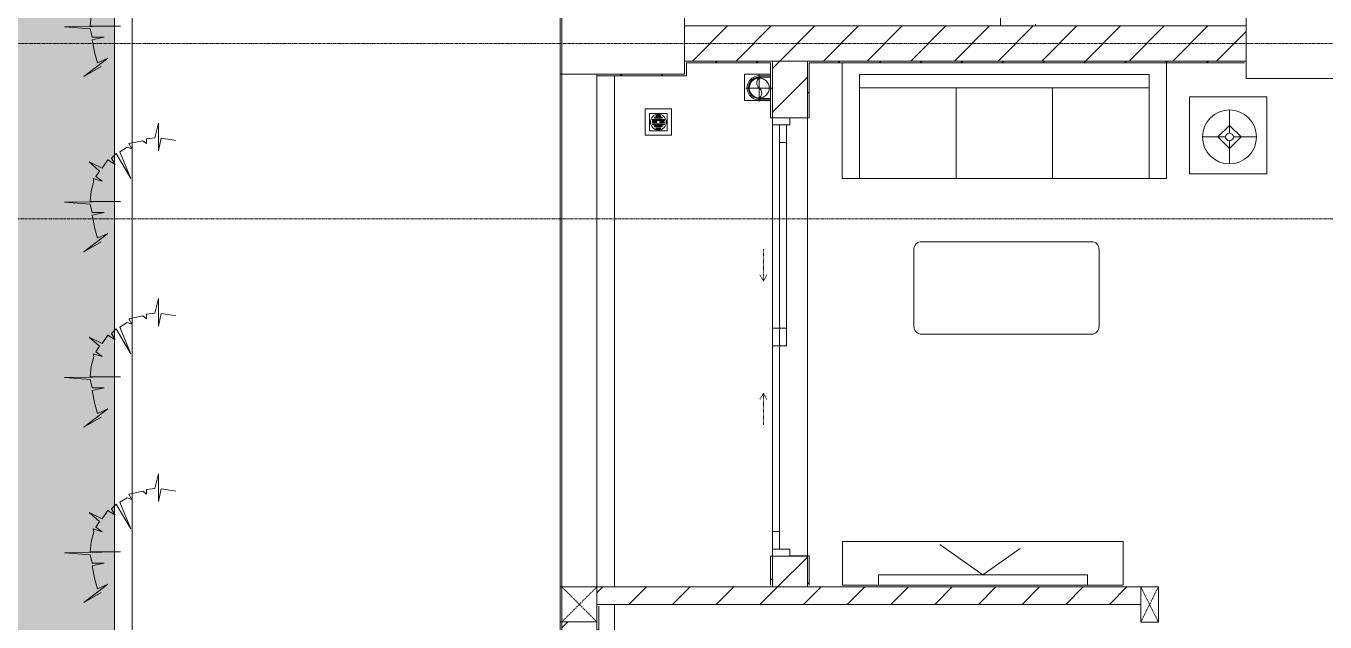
# Model space of a CAD drawing. Header units: millimetres. Extents: x 5357 to 201988, y -16345 to 109895.
# Drawn here: x 30598 to 38003, y 22237 to 25637 of the extents above; entities that cross this region are included whole.
import ezdxf

# ---------------------------------------------------------------- set-up
doc = ezdxf.new("R2010")
doc.units = ezdxf.units.MM
for name, pattern in [('Dash', [6, 3, -3]), ('Grid Line', [22.225, 12.7, -3.175, 3.175, -3.175]), ('IMPORT-CENTER _3_', [10.16, 6.35, -1.27, 1.27, -1.27])]:
    doc.linetypes.add(name, pattern=pattern)
for name, color, linetype, lineweight in [('0-1', 7, 'Continuous', 5), ('A-CLNG', 13, 'Continuous', 9), ('A-DETL-GENF-5', 254, 'Continuous', 9), ('A-DETL-THIN', 151, 'Continuous', 9), ('A-DOOR', 31, 'Continuous', 9), ('A-DOOR-FRAM', 31, 'Continuous', 9), ('A-DOOR-HDLN', 31, 'Dash', 9), ('A-FLOR', 192, 'Continuous', 9), ('A-FLOR-1', 10, 'Continuous', 9), ('A-FLOR-2', 53, 'Continuous', 9), ('A-WALL', 113, 'Continuous', 9), ('A-WALL-1', 9, 'Continuous', 18), ('A-WALL-2', 53, 'Continuous', 9), ('A-WALL-4', 113, 'Continuous', 18), ('A-WALL-PATT-1', 10, 'Continuous', 9), ('A-WALL-PATT-2', 53, 'Continuous', 9), ('A-WALL-PATT-3', 111, 'Continuous', 9), ('G-IMPT', 8, 'Continuous', 9), ('G-IMPT-2', 8, 'IMPORT-CENTER _3_', 9), ('I-FURN', 30, 'Continuous', 9), ('I-FURN-1', 53, 'Continuous', 9), ('I-WALL-1', 9, 'Continuous', 18), ('L-PLNT', 71, 'Continuous', 9), ('M-EQPM', 50, 'Continuous', 9), ('S-COLS', 52, 'Continuous', 9), ('S-COLS-2', 9, 'Continuous', 18), ('S-COLS-3', 10, 'Continuous', 9), ('S-COLS-4', 53, 'Continuous', 9), ('S-COLS-5', 52, 'Continuous', 18), ('S-COLS-6', 52, 'Dash', 9), ('S-COLS-HDLN', 52, 'Dash', 9), ('S-COLS-HDLN-1', 53, 'Dash', 9), ('S-GRID-1', 1, 'Grid Line', 9)]:
    doc.layers.add(name, color=color, linetype=linetype, lineweight=lineweight)
pattern_1 = [(45, (0, 0), (-124.4508, 124.4508), [])]
pattern_2 = [(45, (0, 0), (-116.6726, 116.6726), [])]

# ---------------------------------------------------------------- blocks, each defined once
blk = doc.blocks.new('M_Concrete-Rectangular-Column2 - 400x1300-812637-TKCS_MB SÂN ĐƯỜNG NỘI BỘ')
at = {"layer": 'S-COLS-2'}
for p, q in [((-650, 200), (650, 200)), ((-650, -200), (-650, 200)), ((650, 200), (650, -200)), ((650, -200), (-650, -200))]:
    blk.add_line(p, q, dxfattribs=at)
blk = doc.blocks.new('NCV_TKTC_KET CAU_rvt-1-TKCS_MB SÂN ĐƯỜNG NỘI BỘ')
at = {"layer": 'S-COLS-2'}
for p, q in [((33652.6, 25711.9), (33652.6, 25361.9)), ((34352.6, 25361.9), (34352.6, 25711.9)), ((33652.6, 25361.9), (34352.6, 25361.9))]:
    blk.add_line(p, q, dxfattribs=at)
at = {"layer": 'S-COLS-3', "rotation": 180}
blk.add_blockref('M_Concrete-Rectangular-Column2 - 400x1300-812637-TKCS_MB SÂN ĐƯỜNG NỘI BỘ', (38202.6, 25536.9), dxfattribs=at)
blk = doc.blocks.new('G1_SOF - BO TRU - 100x200-V107-TKCS_MB SÂN ĐƯỜNG NỘI BỘ')
at = {"layer": 'S-COLS-2'}
for p, q in [((-50, 100), (50, 100)), ((-50, -100), (-50, 100)), ((50, 100), (50, -100)), ((50, -100), (-50, -100))]:
    blk.add_line(p, q, dxfattribs=at)
at = {"layer": 'S-COLS-HDLN-1'}
for p, q in [((50, -100), (-50, 100)), ((-50, -100), (50, 100))]:
    blk.add_line(p, q, dxfattribs=at)
blk = doc.blocks.new('LOBBY_SOFA_1 - LOBBY_SOFA_1-851489-TKCS_MB SÂN ĐƯỜNG NỘI BỘ')
at = {"layer": 'I-FURN'}
for p, q in [((-2172.3, 1064.5), (-2172.3, 1504.5)), ((-2128.3, 1548.5), (-1160.3, 1548.5)), ((-1116.3, 1504.5), (-1116.3, 1064.5)), ((-1160.3, 1020.5), (-2128.3, 1020.5)), ((-2688.2, 633.5), (-3128.2, 633.5)), ((-3128.2, 633.5), (-3128.2, 193.5)), ((-2688.2, 193.5), (-2688.2, 633.5)), ((-2556, 660), (-708, 660)), ((-2556, 0), (-2556, 660)), ((-2457, 66), (-2457, 660)), ((-1907, 143), (-1907, 660)), ((-1357, 143), (-1357, 660)), ((-807, 660), (-807, 66)), ((-708, 660), (-708, 0)), ((-2915.4, 445), (-2915.4, 577)), ((-2981.4, 423), (-2915.4, 489)), ((-2915.4, 489), (-2849.4, 423)), ((-2937.4, 423), (-3069.4, 423)), ((-2915.4, 357), (-2981.4, 423)), ((-2849.4, 423), (-2915.4, 357)), ((-2915.4, 269), (-2915.4, 401)), ((-2893.4, 423), (-2761.4, 423)), ((-3128.2, 193.5), (-2688.2, 193.5)), ((-807, 143), (-2457, 143)), ((-807, 66), (-2457, 66))]:
    blk.add_line(p, q, dxfattribs=at)
for radius in [154, 22]:
    blk.add_circle((-2915.4, 423), radius, dxfattribs=at)
for centre, start, end in [((-2128.3, 1504.5), 90, 180), ((-1160.3, 1504.5), 0, 90), ((-2128.3, 1064.5), 180, 270), ((-1160.3, 1064.5), 270, 0)]:
    blk.add_arc(centre, 44, start, end, dxfattribs=at)
at = {"layer": 'I-FURN-1'}
for p, q in [((-2172.3, 1064.5), (-2172.3, 1504.5)), ((-2128.3, 1548.5), (-1160.3, 1548.5)), ((-1116.3, 1504.5), (-1116.3, 1064.5)), ((-1160.3, 1020.5), (-2128.3, 1020.5)), ((-3128.2, 633.5), (-2688.2, 633.5)), ((-3128.2, 193.5), (-3128.2, 633.5)), ((-2688.2, 633.5), (-2688.2, 193.5)), ((-2556, 660), (-708, 660)), ((-2556, 0), (-2556, 660)), ((-708, 660), (-708, 0)), ((-2688.2, 193.5), (-3128.2, 193.5))]:
    blk.add_line(p, q, dxfattribs=at)
for centre, start, end in [((-2128.3, 1504.5), 90, 180), ((-1160.3, 1504.5), 0, 90), ((-2128.3, 1064.5), 180, 270), ((-1160.3, 1064.5), 270, 0)]:
    blk.add_arc(centre, 44, start, end, dxfattribs=at)
blk = doc.blocks.new('RES_BAN AN - RES_BAN AN-V148-TKCS_MB SÂN ĐƯỜNG NỘI BỘ')
at = {"layer": 'I-FURN-1'}
for p, q in [((0, 250), (1600, 250)), ((0, 0), (0, 250)), ((1600, 250), (1600, 0)), ((1600, 0), (0, 0))]:
    blk.add_line(p, q, dxfattribs=at)
blk = doc.blocks.new('KE TIVI-2 - KE TIVI-2-V149-TKCS_MB SÂN ĐƯỜNG NỘI BỘ')
at = {"layer": 'I-FURN-1'}
for p, q in [((0, 60), (-245.7, 232.1)), ((213, 209.1), (0, 60)), ((-595.6, 60), (595.6, 60)), ((-595.6, 0), (-595.6, 60)), ((595.6, 0), (-595.6, 0)), ((595.6, 60), (595.6, 0))]:
    blk.add_line(p, q, dxfattribs=at)
blk = doc.blocks.new('NCV_TKTC_TANG 1_rvt-1-TKCS_MB SÂN ĐƯỜNG NỘI BỘ')
at = {"layer": 'A-WALL-PATT-1'}
h = blk.add_hatch(dxfattribs=at)
h.set_pattern_fill('FP_1', color=256, style=0, pattern_type=2)
h.set_pattern_definition(pattern_1)
h.paths.add_polyline_path([(34407.7, 22336.9), (36952.6, 22336.9), (36952.6, 22436.9), (33852.6, 22436.9), (33852.6, 22336.9), (33952.6, 22336.9)])
at = {"layer": 'A-WALL-PATT-2'}
h = blk.add_hatch(dxfattribs=at)
h.set_pattern_fill('FP_2', color=256, style=0, pattern_type=2)
h.set_pattern_definition(pattern_2)
h.paths.add_polyline_path([(34785.9, 25426.9), (34842.6, 25426.9), (34842.6, 25436.9), (34352.6, 25436.9), (34352.6, 25426.9), (34407.7, 25426.9)])
h = blk.add_hatch(dxfattribs=at)
h.set_pattern_fill('FP_2', color=256, style=0, pattern_type=2)
h.set_pattern_definition(pattern_2)
h.paths.add_polyline_path([(34842.6, 22446.9), (34852.6, 22446.9), (34852.6, 22612.4), (34842.6, 22612.4), (34842.6, 22505.2)])
h.paths.add_polyline_path([(34842.6, 25112.4), (34852.6, 25113.5), (34852.6, 25436.9), (34842.6, 25435.4), (34842.6, 25113.5)])
h = blk.add_hatch(dxfattribs=at)
h.set_pattern_fill('FP_2', color=256, style=0, pattern_type=2)
h.set_pattern_definition(pattern_2)
h.paths.add_polyline_path([(37552.6, 25426.9), (37552.6, 25436.9), (35052.6, 25436.9), (35052.6, 25426.9), (37542.7, 25426.9)])
h = blk.add_hatch(dxfattribs=at)
h.set_pattern_fill('FP_2', color=256, style=0, pattern_type=2)
h.set_pattern_definition(pattern_2)
h.paths.add_polyline_path([(35052.6, 22446.9), (35062.6, 22446.9), (35062.6, 22613.5), (35052.6, 22612.4)])
h.paths.add_polyline_path([(35052.6, 25113.5), (35062.6, 25113.5), (35062.6, 25426.9), (35052.6, 25426.9), (35052.6, 25336.9)])
h = blk.add_hatch(dxfattribs=at)
h.set_pattern_fill('FP_2', color=256, style=0, pattern_type=2)
h.set_pattern_definition(pattern_2)
h.paths.add_polyline_path([(33952.6, 25351.9), (34362.6, 25351.9), (34362.6, 25361.9), (33852.6, 25361.9), (33852.6, 25351.9)])
h = blk.add_hatch(dxfattribs=at)
h.set_pattern_fill('FP_2', color=256, style=0, pattern_type=2)
h.set_pattern_definition(pattern_2)
h.paths.add_polyline_path([(33852.6, 19246.9), (33862.6, 19246.9), (33862.6, 22336.9), (33852.6, 22336.9), (33852.6, 19287)])
at = {"layer": 'A-FLOR-1'}
for p, q in [((37552.7, 25336.9), (38852.6, 25336.9)), ((35052.6, 22613.5), (35052.6, 25112.4)), ((35052.6, 25112.4), (35052.6, 22613.5)), ((35052.6, 22436.9), (35052.6, 22446.9)), ((36952.6, 22436.9), (35052.6, 22436.9)), ((37052.6, 22436.9), (36952.6, 22436.9)), ((37052.6, 22236.9), (37052.6, 22436.9)), ((33862.6, 22336.9), (36952.6, 22336.9)), ((36952.6, 22336.9), (36952.6, 22236.9))]:
    blk.add_line(p, q, dxfattribs=at)
at = {"layer": 'A-FLOR-2'}
for p, q in [((35052.6, 25112.4), (35052.6, 22613.5)), ((35052.6, 22613.5), (35052.6, 25112.4)), ((34852.6, 25072.4), (34852.6, 23912.4)), ((34952.6, 22613.5), (35052.6, 22613.5))]:
    blk.add_line(p, q, dxfattribs=at)
at = {"layer": 'A-WALL-1'}
for p, q in [((36952.6, 22436.9), (33852.6, 22436.9)), ((33852.6, 22436.9), (33852.6, 22336.9)), ((33852.6, 22336.9), (36952.6, 22336.9))]:
    blk.add_line(p, q, dxfattribs=at)
at = {"layer": 'A-WALL-2'}
blk.add_line((36152.6, 25636.9), (36152.6, 27336.9), dxfattribs=at)
at = {"layer": 'I-WALL-1'}
for p, q in [((36352.6, 25646.9), (36352.6, 25636.9)), ((36352.6, 25636.9), (37552.6, 25636.9)), ((34842.6, 25436.9), (34352.6, 25436.9)), ((34352.6, 25436.9), (34352.6, 25426.9)), ((34352.6, 25426.9), (34352.6, 25361.9)), ((34362.6, 25426.9), (34842.6, 25426.9)), ((34362.6, 25361.9), (34362.6, 25426.9)), ((34852.6, 25436.9), (34842.6, 25436.9)), ((34842.6, 25426.9), (34842.6, 25112.4)), ((34852.6, 25112.4), (34852.6, 25436.9)), ((37552.6, 25436.9), (35052.6, 25436.9)), ((35052.6, 25436.9), (35052.6, 25426.9)), ((35052.6, 25426.9), (35052.6, 25113.5)), ((35062.6, 25426.9), (37542.7, 25426.9)), ((35062.6, 25113.5), (35062.6, 25426.9)), ((34352.6, 25361.9), (33852.6, 25361.9)), ((33852.6, 25361.9), (33852.6, 25351.9)), ((33852.6, 25351.9), (34362.6, 25351.9)), ((34362.6, 25351.9), (34362.6, 25361.9)), ((34842.6, 25112.4), (34852.6, 25112.4)), ((35052.6, 25113.5), (35062.6, 25113.5)), ((34852.6, 22612.4), (34842.6, 22612.4)), ((34842.6, 22612.4), (34842.6, 22446.9)), ((34852.6, 22446.9), (34852.6, 22612.4)), ((35062.6, 22613.5), (35052.6, 22613.5)), ((35052.6, 22613.5), (35052.6, 22446.9)), ((35062.6, 22446.9), (35062.6, 22613.5)), ((33862.6, 22336.9), (33852.6, 22336.9)), ((33852.6, 22336.9), (33852.6, 21237.4)), ((33862.6, 19246.9), (33862.6, 22326.9))]:
    blk.add_line(p, q, dxfattribs=at)
at = {"layer": 'I-FURN-1', "rotation": 180}
blk.add_blockref('LOBBY_SOFA_1 - LOBBY_SOFA_1-851489-TKCS_MB SÂN ĐƯỜNG NỘI BỘ', (34542.6, 25426.9), dxfattribs=at)
at = {"layer": 'I-FURN-1'}
for name, p in [('RES_BAN AN - RES_BAN AN-V148-TKCS_MB SÂN ĐƯỜNG NỘI BỘ', (35252.2, 22446.9)), ('KE TIVI-2 - KE TIVI-2-V149-TKCS_MB SÂN ĐƯỜNG NỘI BỘ', (36052.2, 22446.9))]:
    blk.add_blockref(name, p, dxfattribs=at)
at = {"layer": 'S-COLS-4'}
blk.add_blockref('G1_SOF - BO TRU - 100x200-V107-TKCS_MB SÂN ĐƯỜNG NỘI BỘ', (37002.6, 22336.9), dxfattribs=at)
blk = doc.blocks.new('TKTC_XREF_251221_MB TANG 1 - TKTC_XREF_260130_MB TANG 1_dwg_THU NUOC - THU NUOC-444531-TKCS_MB TẦNG 1-4202120-TKCS_MB SÂN ĐƯỜNG NỘI BỘ')
at = {"layer": 'M-EQPM'}
for p, q in [((-23.3, 10.8), (40.9, 10.8)), ((40.9, 4.8), (-23.3, 4.8)), ((-11, 23.3), (28.5, 23.3)), ((28.5, 17.3), (-11, 17.3)), ((-1.1, 35.6), (18.5, 35.6)), ((18.5, 29.6), (-1.1, 29.6)), ((-23.3, -13.6), (40.9, -13.6)), ((40.9, -19.6), (-23.3, -19.6)), ((-11, -26.1), (28.5, -26.1)), ((28.5, -32.1), (-11, -32.1)), ((-1.1, -38.5), (18.5, -38.5)), ((18.5, -44.5), (-1.1, -44.5))]:
    blk.add_line(p, q, dxfattribs=at)
at = {"layer": 'M-EQPM', "flags": 128}
for points in [[(83.7, -79.4), (83.7, 70.6), (-66.3, 70.6), (-66.3, -79.4)], [(58.7, -54.4), (58.7, 45.6), (-41.3, 45.6), (-41.3, -54.4)]]:
    blk.add_lwpolyline(points, close=True, dxfattribs=at)
for points in [[(-23.3, -1.2), (0.7, -1.2), (0.7, -7.2), (-23.3, -7.2)], [(40.9, -7.2), (16.7, -7.2), (16.7, -1.2), (40.9, -1.2)]]:
    blk.add_lwpolyline(points, dxfattribs=at)
at = {"layer": 'M-EQPM'}
for centre, radius, start, end in [((8.7, -4.4), 45, 360, 180), ((8.7, -4.4), 45, 360, 180), ((-23.3, 7.8), 3, 90, 270), ((-11, 20.3), 3, 90, 270), ((-1.1, 32.6), 3, 90, 270), ((18.5, 32.6), 3, 270, 90), ((28.5, 20.3), 3, 270, 90), ((40.9, 7.8), 3, 270, 90), ((8.7, -4.4), 45, 180, 360), ((8.7, -4.4), 45, 180, 360), ((-23.3, -4.2), 3, 90, 270), ((-23.3, -16.6), 3, 90, 270), ((-11, -29.1), 3, 90, 270), ((-1.1, -41.5), 3, 90, 270), ((18.5, -41.5), 3, 270, 90), ((28.5, -29.1), 3, 270, 90), ((40.9, -4.2), 3, 270, 90), ((40.9, -16.6), 3, 270, 90)]:
    blk.add_arc(centre, radius, start, end, dxfattribs=at)
blk = doc.blocks.new('TKTC_XREF_251221_MB TANG 1 - TKTC_XREF_260130_MB TANG 1_dwg_CUM U_DN100-V366-TKCS_MB SÂN ĐƯỜNG NỘI BỘ')
at = {"layer": 'G-IMPT'}
for p, q in [((-65, 72.7), (-65, 57.3)), ((-65, 69), (0, 69)), ((-65, -57.3), (-65, -72.7)), ((-65, -69), (0, -69))]:
    blk.add_line(p, q, dxfattribs=at)
at = {"layer": 'G-IMPT', "flags": 128}
for points in [[(-65, 61), (0, 61), (0, 57)], [(-65, -61), (0, -61), (0, -57)]]:
    blk.add_lwpolyline(points, dxfattribs=at)
at = {"layer": 'G-IMPT'}
for radius in [69, 61, 57]:
    blk.add_arc((0, 0), radius, 270, 90, dxfattribs=at)
blk = doc.blocks.new('TKTC_XREF_251221_MB TANG 1 - TKTC_XREF_260130_MB TANG 1_dwg_$cc-V367-TKCS_MB SÂN ĐƯỜNG NỘI BỘ')
at = {"layer": 'G-IMPT'}
blk.add_circle((0, 0), 0.5, dxfattribs=at)
for centre, radius, start, end in [((0, 0), 0.5, 90, 270), ((0.188, 0.25), 0.313, 126.8699, 233.1301), ((-0.188, -0.25), 0.313, 306.8699, 53.1301)]:
    blk.add_arc(centre, radius, start, end, dxfattribs=at)
at = {"layer": 'G-IMPT-2'}
for p, q in [((0, -0.673), (0, 0.673)), ((-0.673, 0), (0.571, 0))]:
    blk.add_line(p, q, dxfattribs=at)
blk = doc.blocks.new('TKTC_XREF_251221_MB TANG 1 - TKTC_XREF_260130_MB TANG 1_dwg-4202109-TKCS_MB SÂN ĐƯỜNG NỘI BỘ')
at = {"layer": 'G-IMPT', "flags": 128}
blk.add_lwpolyline([(-168309.2, -376135.3), (-168458.8, -376135.3), (-168458.8, -375984.9), (-168309.2, -375984.9)], close=True, dxfattribs=at)
for name, p, xscale, yscale, zscale, rotation in [('TKTC_XREF_251221_MB TANG 1 - TKTC_XREF_260130_MB TANG 1_dwg_$cc-V367-TKCS_MB SÂN ĐƯỜNG NỘI BỘ', (-168374.1, -376063.7), 113.7150000000073, 113.7150000000073, 113.7150000000073, 359.9990086636432), ('TKTC_XREF_251221_MB TANG 1 - TKTC_XREF_260130_MB TANG 1_dwg_CUM U_DN100-V366-TKCS_MB SÂN ĐƯỜNG NỘI BỘ', (-168374.1, -376062.9), 0.9975000000000006, 0.9975000000000006, 0.9975000000000006, 180.000991338195)]:
    blk.add_blockref(name, p, dxfattribs=dict(xscale=xscale, yscale=yscale, zscale=zscale, rotation=rotation))
blk.add_blockref('TKTC_XREF_251221_MB TANG 1 - TKTC_XREF_260130_MB TANG 1_dwg_THU NUOC - THU NUOC-444531-TKCS_MB TẦNG 1-4202120-TKCS_MB SÂN ĐƯỜNG NỘI BỘ', (-168957.9, -376253.7))
blk = doc.blocks.new('TKTC_XREF_251221_MB TANG 1 - TKTC_XREF_251221_MB TANG 1-2038492-TKCS_MB SÂN ĐƯỜNG NỘI BỘ')
blk.add_blockref('TKTC_XREF_251221_MB TANG 1 - TKTC_XREF_260130_MB TANG 1_dwg-4202109-TKCS_MB SÂN ĐƯỜNG NỘI BỘ', (169499.1, 384109.7))
blk = doc.blocks.new('CAY MAI VAN PHUC - CAY DUC SOC_dwg-2256080-TKCS_MB SÂN ĐƯỜNG NỘI BỘ')
at = {"layer": 'G-IMPT', "flags": 128}
for points in [[(458.4, 173.8), (438.5, 240.3), (365.3, 207.1), (538.2, 340), (411.9, 266.9)], [(-126.1, -465.5), (-100.2, -470.7), (-19.9, -481.4), (-0.5, -390.9), (-0.5, -590.3), (26.2, -484), (86, -477.3), (86, -444.1), (112.6, -464), (212.4, -444.1), (192.4, -404.2), (225.7, -417.5), (278.9, -384.3), (199.1, -191.6), (305.5, -371), (338.7, -337.8), (312.1, -291.3), (365.3, -324.5), (405.2, -264.7), (498.3, -311.2), (425.2, -244.8), (451.8, -204.9), (405.2, -171.7), (471.7, -191.6), (465.1, -171.7), (485, -98.6), (491.7, -25.5), (272.2, -25.5), (677.9, -18.8), (491.7, -5.6), (478.4, 54.2), (391.9, 54.2), (478.4, 74.2), (458.8, 172.2)]]:
    blk.add_lwpolyline(points, dxfattribs=at)
blk = doc.blocks.new('CAY MAI VAN PHUC - CAY BONG TRANG-2256081-TKCS_MB SÂN ĐƯỜNG NỘI BỘ')
at = {"xscale": 0.7894736842105263, "yscale": 0.7894736842105263, "zscale": 0.7894736842105263}
blk.add_blockref('CAY MAI VAN PHUC - CAY DUC SOC_dwg-2256080-TKCS_MB SÂN ĐƯỜNG NỘI BỘ', (0, 0), dxfattribs=at)
blk = doc.blocks.new('G1_SOF - BO TRU - 200x200-3050151-TKCS_MB SÂN ĐƯỜNG NỘI BỘ')
at = {"layer": 'S-COLS-HDLN'}
for p, q in [((-100, 100), (100, -100)), ((100, 100), (-100, -100))]:
    blk.add_line(p, q, dxfattribs=at)
blk = doc.blocks.new('DEG_02-DEG_03 - DEG_02-2500x2400mm-CỬA ĐI 02 CÁNH TRƯỢT-V13-TKCS_MB SÂN ĐƯỜNG NỘI BỘ')
at = {"layer": 'A-DOOR'}
for p, q in [((-1110, 100), (-1210, 100)), ((-1210, 100), (-1210, 60)), ((-1110, 60), (-1110, 100)), ((-1110, 100), (-50, 100)), ((50, 100), (-50, 100)), ((-50, 100), (-50, 60)), ((50, 60), (50, 100)), ((-1210, 60), (-1110, 60)), ((-50, 60), (-1110, 60)), ((50, 60), (-50, 60)), ((-50, 60), (-50, 20)), ((-50, 60), (50, 60)), ((-50, 20), (50, 20)), ((50, 20), (50, 60)), ((50, 60), (1110, 60)), ((1110, 20), (50, 20)), ((1210, 60), (1110, 60)), ((1110, 60), (1110, 20)), ((1110, 20), (1210, 20)), ((1210, 20), (1210, 60))]:
    blk.add_line(p, q, dxfattribs=at)
at = {"layer": 'A-DOOR-FRAM'}
for p, q in [((-1210, 100), (-1250, 100)), ((-1250, 100), (-1250, 0)), ((-1210, 0), (-1210, 100)), ((1250, 100), (1210, 100)), ((1210, 100), (1210, 0)), ((1250, 0), (1250, 100)), ((-1250, 0), (-1210, 0)), ((1210, 0), (1250, 0))]:
    blk.add_line(p, q, dxfattribs=at)
at = {"layer": 'A-DOOR-HDLN'}
for p, q in [((-500.4, 151.1), (-320.4, 151.1)), ((-320.4, 151.1), (-355, 171.1)), ((-320.4, 151.1), (-355, 131.1)), ((320.4, 151.1), (355, 171.1)), ((320.4, 151.1), (355, 131.1)), ((500.4, 151.1), (320.4, 151.1))]:
    blk.add_line(p, q, dxfattribs=at)

msp = doc.modelspace()

# ---------------------------------------------------------------- hatches: boundary and pattern name
at = {"layer": 'A-DETL-GENF-5'}
h = msp.add_hatch(color=256, dxfattribs=at)
h.paths.add_polyline_path([(132236, 13236.9), (133801.5, 14802.4), (133801.5, 40386.3), (133808.2, 40474.6), (133827.9, 40561), (133860.2, 40643.9), (133904.8, 40721.5), (133956, 40787.2), (134018.7, 40847.3), (134092.5, 40899.5), (134160.4, 40935.1), (134241.9, 40964.1), (134330, 40981.2), (134432.3, 40986.3), (134801.5, 40986.3), (134801.5, 45986.3), (134601.6, 45986.3), (134601.5, 61486.3), (134401.5, 61486.3), (134313.2, 61493.1), (134226.8, 61512.7), (134143.9, 61545.1), (134066.3, 61589.7), (134000.6, 61640.8), (133944.1, 61698.6), (133893.1, 61768.6), (133852.7, 61845.2), (133823.7, 61926.8), (133806.6, 62014.8), (133801.5, 62086.3), (133801.5, 77711.3), (128195.8, 83316.9), (86052.6, 83316.9), (85953.7, 83323), (85845.1, 83344.4), (85752.8, 83374.4), (85658.2, 83419.1), (85576.4, 83470.6), (85501.2, 83531.3), (85433.6, 83600.5), (85374.7, 83677.1), (85325.2, 83760.2), (85284.4, 83853), (85256.2, 83945.7), (85239.1, 84041.7), (85232.6, 84118.2), (85152.6, 84118.2), (85152.6, 84418.2), (75352.6, 84418.2), (75352.6, 81418.2), (69152.6, 81418.5), (69152.6, 83336.9), (32729.3, 83336.9), (27103.5, 77711.1), (27101.8, 62062.3), (27096.8, 61998.1), (27077.1, 61911.7), (27044.7, 61828.8), (27000.2, 61751.1), (26945.4, 61681.8), (26886.3, 61625.3), (26812.5, 61573.2), (26744.6, 61537.5), (26663, 61508.6), (26575, 61491.5), (26488.1, 61486.3), (26303.5, 61486.3), (26303.5, 45986.3), (26103.5, 45986.3), (26103.5, 40986.3), (26503.5, 40986.3), (26588.9, 40980.2), (26672.5, 40962), (26752.7, 40932.1), (26836.7, 40884.5), (26908, 40828.2), (26964.5, 40769.2), (27016.7, 40695.3), (27049.3, 40635.6), (27082.4, 40540.8), (27097.9, 40464.6), (27103.5, 40364.8), (27103.5, 14802.6), (28669.1, 13236.9), (71452.6, 13236.9), (71452.6, 14388.2), (89452.6, 14388.2), (89452.6, 13236.9), (132227.7, 13236.9)])
h.paths.add_polyline_path([(100252.5, 47586.7), (100252.4, 47586.7), (100250, 47595.4)])
h.paths.add_polyline_path([(100252.5, 47586.7), (100252.5, 47586.7), (100250.1, 47595.4)])
h.paths.add_polyline_path([(44469.2, 17235.3), (32103.5, 17236.9), (31986.8, 17244), (31881, 17262), (31773.2, 17293.1), (31667.9, 17336.9), (31571.4, 17390.3), (31467.1, 17466.6), (31381.6, 17546.4), (31313.9, 17624.5), (31248.3, 17720.2), (31202.4, 17803.3), (31159.6, 17906.7), (31126, 18029.7), (31109.8, 18125), (31103.5, 18236.9), (31104.4, 40399.4), (31112.2, 40483.5), (31131.6, 40565.6), (31162.4, 40644.2), (31205.3, 40719.5), (31261.6, 40790.8), (31320.7, 40847.3), (31394.5, 40899.5), (31458.2, 40933.6), (31537.5, 40962.7), (31620.5, 40980.4), (31703.5, 40986.3), (32303.5, 40988), (32303.5, 61486.3), (31703.5, 61486.3), (31618.1, 61492.4), (31534.5, 61510.6), (31454.3, 61540.6), (31372.8, 61586.3), (31304, 61639.4), (31242.5, 61703.5), (31190.3, 61777.4), (31157.7, 61837.1), (31127.8, 61917.3), (31109.6, 62000.9), (31103.5, 62086.3), (31105.5, 74429.2), (31110.1, 74600.4), (31133.3, 74883.6), (31163.1, 75112.3), (31209.8, 75367.9), (31265.3, 75604.9), (31320.6, 75803.8), (31398.6, 76038.7), (31488.1, 76269.3), (31600.6, 76518.6), (31704.3, 76722.2), (31819.2, 76924.3), (31946.2, 77124.8), (32106, 77349.2), (32238.4, 77518.9), (32398.7, 77704.7), (32592.1, 77905.4), (32745.7, 78051.7), (32967.4, 78240), (33156.7, 78385.3), (33353.1, 78521.6), (33556.2, 78648.7), (33765.7, 78766.2), (33981, 78873.7), (34201.8, 78970.8), (34427.5, 79057.5), (34697, 79144.1), (34892, 79197.9), (35170.6, 79258.2), (35410.6, 79297.8), (35618.1, 79323.2), (35858.2, 79340.9), (36103.5, 79346.9), (60561.6, 79346.6), (60762.3, 79337.6), (60915.9, 79321.3), (61095.3, 79289.5), (61287.1, 79240.5), (61450.5, 79186.8), (61614.1, 79120.5), (61778.1, 79040.4), (61935.9, 78949.1), (62087, 78847), (62225.3, 78739.2), (62349.8, 78628.6), (62476.1, 78500), (62596.4, 78358.8), (62700.9, 78217.6), (62790.1, 78079.6), (62873.3, 77930.7), (62948.9, 77770.6), (63013.5, 77605.7), (63066.8, 77436.8), (63113.3, 77236.8), (63141.5, 77060.8), (63157.5, 76885.4), (63162.6, 76736.9), (63162.6, 75418.2), (75662.6, 75418.2), (75662.6, 69741.9), (63162.6, 69741.9), (63161.2, 56262.3), (63152.6, 56152.5), (63134.5, 56053.3), (63105.2, 55953), (63052.6, 55832.6), (62999.3, 55740.2), (62929.8, 55646.5), (62852.9, 55564.2), (62773.7, 55495.7), (62679.3, 55431.1), (62582.9, 55379.7), (62480.3, 55338.8), (62374.7, 55309.6), (62253.3, 55291.4), (62152.6, 55286.3), (60652.6, 55286.3), (60652.6, 47586.3), (100252.6, 47586.7), (100252.6, 55286.3), (98742.6, 55286.3), (98621.7, 55294.1), (98499.2, 55317.4), (98412.3, 55342.4), (98296.7, 55392), (98210.5, 55439.6), (98119.1, 55504.5), (98021.3, 55595.1), (97952.5, 55674.5), (97891.7, 55761.7), (97840.1, 55856.1), (97798.4, 55956.9), (97763.9, 56086), (97748.9, 56174.4), (97742.6, 56287), (97742.6, 69741.9), (85242.6, 69741.9), (85242.6, 75418.2), (97742.6, 75418.2), (97742.6, 76818.2), (97752.3, 77032.1), (97770.9, 77197.1), (97802.5, 77371.3), (97845.9, 77542.9), (97906.6, 77726.2), (97974.4, 77891.2), (98053.4, 78051.4), (98141.7, 78203.5), (98240, 78349.4), (98348, 78488.3), (98465, 78619.6), (98590.7, 78742.8), (98724.3, 78857.2), (98865.9, 78962.6), (99013.3, 79057.7), (99167.2, 79142.9), (99345.6, 79225.1), (99490.5, 79281.3), (99658.5, 79333.9), (99829.6, 79375), (100033.7, 79407.7), (100179, 79422.3), (100376.3, 79428.2), (124801.6, 79428.2), (125047, 79422.2), (125291.7, 79404.2), (125535.3, 79374.1), (125823.7, 79321.7), (126019, 79277.7), (126278.2, 79204.6), (126523.2, 79121.6), (126734, 79039.2), (126971.7, 78931.9), (127196.1, 78816.6), (127393.6, 78703.3), (127611, 78563.4), (127801.6, 78427.5), (127993.4, 78276.2), (128178.2, 78115.2), (128353.1, 77947), (128519.5, 77770.8), (128676.4, 77587.7), (128821.4, 77401.4), (128967.3, 77192.9), (129098.8, 76983.6), (129226.1, 76755.7), (129330.6, 76545.6), (129430.3, 76317.7), (129518.8, 76084.2), (129595.9, 75845.1), (129661.5, 75599.9), (129710.2, 75376.7), (129747.5, 75161.9), (129779.3, 74894.4), (129795.6, 74673.6), (129801.6, 74336.9), (129799.9, 62062.3), (129793, 61989.2), (129773.5, 61907.1), (129742.7, 61828.5), (129701.2, 61755), (129643.5, 61681.8), (129584.4, 61625.3), (129510.6, 61573.2), (129446.9, 61539.1), (129367.6, 61510), (129284.7, 61492.3), (129201.6, 61486.3), (128601.6, 61486.3), (128601.6, 40986.3), (129201.6, 40986.3), (129287, 40980.2), (129370.7, 40962), (129450.9, 40932.1), (129526, 40891.1), (129602.5, 40831.8), (129662.6, 40769.2), (129714.8, 40695.3), (129747.4, 40635.6), (129777.3, 40555.4), (129795.5, 40471.7), (129801.6, 40364.8), (129801.6, 18236.9), (129795.3, 18125), (129771.7, 17997.6), (129745.5, 17906.7), (129701.6, 17801.3), (129648.4, 17704.9), (129571.9, 17600.5), (129500.8, 17522.8), (129414.1, 17447.3), (129318.3, 17381.7), (129216.5, 17328.1), (129113.4, 17287.7), (129011.5, 17259.9), (128891.6, 17242), (128801.6, 17236.9), (116102.6, 17236.9), (116102.6, 20888.2), (44802.6, 20888.2), (44802.6, 17235.3), (44602.6, 17235.3)])
h.paths.add_polyline_path([(31669.6, 17293), (31669.6, 17293.1), (31669.6, 17303.8)])
h.paths.add_polyline_path([(89702.6, 58586.3), (69202.6, 58586.3), (69202.6, 64335.3), (91702.6, 64335.3), (91702.6, 58586.3), (90087.6, 58586.3)])
h = msp.add_hatch(dxfattribs=at)
h.set_pattern_fill('FP_7', color=256, style=0, pattern_type=2)
h.set_pattern_definition([(0, (0, 0), (1788.16, 447.04), [73.762, -1267.358, 73.762, -1267.358, -7152.64]), (0, (0, 0), (1788.16, 447.04), [-2682.24, 73.762, -2608.478, 73.762, -1267.358, -3129.28]), (0, (0, 0), (1788.16, 447.04), [-6705.6, 73.762, -820.318, 73.762, -2161.438]), (120, (670.56, 223.5), (-1281.228, 1325.072), [73.762, -1267.358, 73.762, -8419.998]), (120, (670.56, 223.5), (-1281.228, 1325.072), [-1414.882, -1267.358, 73.762, -2608.478, -4470.4]), (120, (670.56, 223.5), (-1281.228, 1325.072), [-5364.48, 73.762, -1267.358, 73.762, -3055.518]), (120, (670.56, 223.5), (-1281.228, 1325.072), [-6779.362, -820.318, 73.762, -2161.438]), (240, (894.1, 1117.6), (-506.932, -1772.112), [73.762, -1267.358, 73.762, -8419.998]), (240, (894.1, 1117.6), (-506.932, -1772.112), [-1414.882, -1267.358, 73.762, -2608.478, -4470.4]), (240, (894.1, 1117.6), (-506.932, -1772.112), [-5364.48, 73.762, -1267.358, 73.762, -3055.518]), (240, (894.1, 1117.6), (-506.932, -1772.112), [-6779.362, -820.318, 73.762, -2161.438])])
h.paths.add_polyline_path([(132236, 13236.9), (133801.5, 14802.4), (133801.5, 40386.3), (133808.2, 40474.6), (133827.9, 40561), (133860.2, 40643.9), (133904.8, 40721.5), (133956, 40787.2), (134018.7, 40847.3), (134092.5, 40899.5), (134160.4, 40935.1), (134241.9, 40964.1), (134330, 40981.2), (134432.3, 40986.3), (134801.5, 40986.3), (134801.5, 45986.3), (134601.6, 45986.3), (134601.5, 61486.3), (134401.5, 61486.3), (134313.2, 61493.1), (134226.8, 61512.7), (134143.9, 61545.1), (134066.3, 61589.7), (134000.6, 61640.8), (133944.1, 61698.6), (133893.1, 61768.6), (133852.7, 61845.2), (133823.7, 61926.8), (133806.6, 62014.8), (133801.5, 62086.3), (133801.5, 77711.3), (128195.8, 83316.9), (86052.6, 83316.9), (85953.7, 83323), (85845.1, 83344.4), (85752.8, 83374.4), (85658.2, 83419.1), (85576.4, 83470.6), (85501.2, 83531.3), (85433.6, 83600.5), (85374.7, 83677.1), (85325.2, 83760.2), (85284.4, 83853), (85256.2, 83945.7), (85239.1, 84041.7), (85232.6, 84118.2), (85152.6, 84118.2), (85152.6, 84418.2), (75352.6, 84418.2), (75352.6, 81418.2), (69152.6, 81418.5), (69152.6, 83336.9), (32729.3, 83336.9), (27103.5, 77711.1), (27101.8, 62062.3), (27096.8, 61998.1), (27077.1, 61911.7), (27044.7, 61828.8), (27000.2, 61751.1), (26945.4, 61681.8), (26886.3, 61625.3), (26812.5, 61573.2), (26744.6, 61537.5), (26663, 61508.6), (26575, 61491.5), (26488.1, 61486.3), (26303.5, 61486.3), (26303.5, 45986.3), (26103.5, 45986.3), (26103.5, 40986.3), (26503.5, 40986.3), (26588.9, 40980.2), (26672.5, 40962), (26752.7, 40932.1), (26836.7, 40884.5), (26908, 40828.2), (26964.5, 40769.2), (27016.7, 40695.3), (27049.3, 40635.6), (27082.4, 40540.8), (27097.9, 40464.6), (27103.5, 40364.8), (27103.5, 14802.6), (28669.1, 13236.9), (71452.6, 13236.9), (71452.6, 14388.2), (89452.6, 14388.2), (89452.6, 13236.9), (132227.7, 13236.9)])
h.paths.add_polyline_path([(100252.5, 47586.7), (100252.4, 47586.7), (100250, 47595.4)])
h.paths.add_polyline_path([(100252.5, 47586.7), (100252.5, 47586.7), (100250.1, 47595.4)])
h.paths.add_polyline_path([(44469.2, 17235.3), (32103.5, 17236.9), (31986.8, 17244), (31881, 17262), (31773.2, 17293.1), (31667.9, 17336.9), (31571.4, 17390.3), (31467.1, 17466.6), (31381.6, 17546.4), (31313.9, 17624.5), (31248.3, 17720.2), (31202.4, 17803.3), (31159.6, 17906.7), (31126, 18029.7), (31109.8, 18125), (31103.5, 18236.9), (31104.4, 40399.4), (31112.2, 40483.5), (31131.6, 40565.6), (31162.4, 40644.2), (31205.3, 40719.5), (31261.6, 40790.8), (31320.7, 40847.3), (31394.5, 40899.5), (31458.2, 40933.6), (31537.5, 40962.7), (31620.5, 40980.4), (31703.5, 40986.3), (32303.5, 40988), (32303.5, 61486.3), (31703.5, 61486.3), (31618.1, 61492.4), (31534.5, 61510.6), (31454.3, 61540.6), (31372.8, 61586.3), (31304, 61639.4), (31242.5, 61703.5), (31190.3, 61777.4), (31157.7, 61837.1), (31127.8, 61917.3), (31109.6, 62000.9), (31103.5, 62086.3), (31105.5, 74429.2), (31110.1, 74600.4), (31133.3, 74883.6), (31163.1, 75112.3), (31209.8, 75367.9), (31265.3, 75604.9), (31320.6, 75803.8), (31398.6, 76038.7), (31488.1, 76269.3), (31600.6, 76518.6), (31704.3, 76722.2), (31819.2, 76924.3), (31946.2, 77124.8), (32106, 77349.2), (32238.4, 77518.9), (32398.7, 77704.7), (32592.1, 77905.4), (32745.7, 78051.7), (32967.4, 78240), (33156.7, 78385.3), (33353.1, 78521.6), (33556.2, 78648.7), (33765.7, 78766.2), (33981, 78873.7), (34201.8, 78970.8), (34427.5, 79057.5), (34697, 79144.1), (34892, 79197.9), (35170.6, 79258.2), (35410.6, 79297.8), (35618.1, 79323.2), (35858.2, 79340.9), (36103.5, 79346.9), (60561.6, 79346.6), (60762.3, 79337.6), (60915.9, 79321.3), (61095.3, 79289.5), (61287.1, 79240.5), (61450.5, 79186.8), (61614.1, 79120.5), (61778.1, 79040.4), (61935.9, 78949.1), (62087, 78847), (62225.3, 78739.2), (62349.8, 78628.6), (62476.1, 78500), (62596.4, 78358.8), (62700.9, 78217.6), (62790.1, 78079.6), (62873.3, 77930.7), (62948.9, 77770.6), (63013.5, 77605.7), (63066.8, 77436.8), (63113.3, 77236.8), (63141.5, 77060.8), (63157.5, 76885.4), (63162.6, 76736.9), (63162.6, 75418.2), (75662.6, 75418.2), (75662.6, 69741.9), (63162.6, 69741.9), (63161.2, 56262.3), (63152.6, 56152.5), (63134.5, 56053.3), (63105.2, 55953), (63052.6, 55832.6), (62999.3, 55740.2), (62929.8, 55646.5), (62852.9, 55564.2), (62773.7, 55495.7), (62679.3, 55431.1), (62582.9, 55379.7), (62480.3, 55338.8), (62374.7, 55309.6), (62253.3, 55291.4), (62152.6, 55286.3), (60652.6, 55286.3), (60652.6, 47586.3), (100252.6, 47586.7), (100252.6, 55286.3), (98742.6, 55286.3), (98621.7, 55294.1), (98499.2, 55317.4), (98412.3, 55342.4), (98296.7, 55392), (98210.5, 55439.6), (98119.1, 55504.5), (98021.3, 55595.1), (97952.5, 55674.5), (97891.7, 55761.7), (97840.1, 55856.1), (97798.4, 55956.9), (97763.9, 56086), (97748.9, 56174.4), (97742.6, 56287), (97742.6, 69741.9), (85242.6, 69741.9), (85242.6, 75418.2), (97742.6, 75418.2), (97742.6, 76818.2), (97752.3, 77032.1), (97770.9, 77197.1), (97802.5, 77371.3), (97845.9, 77542.9), (97906.6, 77726.2), (97974.4, 77891.2), (98053.4, 78051.4), (98141.7, 78203.5), (98240, 78349.4), (98348, 78488.3), (98465, 78619.6), (98590.7, 78742.8), (98724.3, 78857.2), (98865.9, 78962.6), (99013.3, 79057.7), (99167.2, 79142.9), (99345.6, 79225.1), (99490.5, 79281.3), (99658.5, 79333.9), (99829.6, 79375), (100033.7, 79407.7), (100179, 79422.3), (100376.3, 79428.2), (124801.6, 79428.2), (125047, 79422.2), (125291.7, 79404.2), (125535.3, 79374.1), (125823.7, 79321.7), (126019, 79277.7), (126278.2, 79204.6), (126523.2, 79121.6), (126734, 79039.2), (126971.7, 78931.9), (127196.1, 78816.6), (127393.6, 78703.3), (127611, 78563.4), (127801.6, 78427.5), (127993.4, 78276.2), (128178.2, 78115.2), (128353.1, 77947), (128519.5, 77770.8), (128676.4, 77587.7), (128821.4, 77401.4), (128967.3, 77192.9), (129098.8, 76983.6), (129226.1, 76755.7), (129330.6, 76545.6), (129430.3, 76317.7), (129518.8, 76084.2), (129595.9, 75845.1), (129661.5, 75599.9), (129710.2, 75376.7), (129747.5, 75161.9), (129779.3, 74894.4), (129795.6, 74673.6), (129801.6, 74336.9), (129799.9, 62062.3), (129793, 61989.2), (129773.5, 61907.1), (129742.7, 61828.5), (129701.2, 61755), (129643.5, 61681.8), (129584.4, 61625.3), (129510.6, 61573.2), (129446.9, 61539.1), (129367.6, 61510), (129284.7, 61492.3), (129201.6, 61486.3), (128601.6, 61486.3), (128601.6, 40986.3), (129201.6, 40986.3), (129287, 40980.2), (129370.7, 40962), (129450.9, 40932.1), (129526, 40891.1), (129602.5, 40831.8), (129662.6, 40769.2), (129714.8, 40695.3), (129747.4, 40635.6), (129777.3, 40555.4), (129795.5, 40471.7), (129801.6, 40364.8), (129801.6, 18236.9), (129795.3, 18125), (129771.7, 17997.6), (129745.5, 17906.7), (129701.6, 17801.3), (129648.4, 17704.9), (129571.9, 17600.5), (129500.8, 17522.8), (129414.1, 17447.3), (129318.3, 17381.7), (129216.5, 17328.1), (129113.4, 17287.7), (129011.5, 17259.9), (128891.6, 17242), (128801.6, 17236.9), (116102.6, 17236.9), (116102.6, 20888.2), (44802.6, 20888.2), (44802.6, 17235.3), (44602.6, 17235.3)])
h.paths.add_polyline_path([(31669.6, 17293), (31669.6, 17293.1), (31669.6, 17303.8)])
h.paths.add_polyline_path([(89702.6, 58586.3), (69202.6, 58586.3), (69202.6, 64335.3), (91702.6, 64335.3), (91702.6, 58586.3), (90087.6, 58586.3)])
at = {"layer": 'A-WALL-PATT-3'}
h = msp.add_hatch(dxfattribs=at)
h.set_pattern_fill('FP_1', color=256, style=0, pattern_type=2)
h.set_pattern_definition(pattern_1)
h.paths.add_polyline_path([(34852.6, 25436.9), (37552.6, 25436.9), (37552.6, 25636.9), (34352.6, 25636.8), (34352.6, 25436.9), (34407.7, 25436.9)])
h = msp.add_hatch(dxfattribs=at)
h.set_pattern_fill('FP_1', color=256, style=0, pattern_type=2)
h.set_pattern_definition(pattern_1)
h.paths.add_polyline_path([(35052.6, 22436.9), (35052.6, 22612.4), (34852.6, 22612.4), (34852.6, 22436.9)])
h.paths.add_polyline_path([(34852.6, 25112.4), (35052.6, 25113.5), (35052.6, 25436.9), (34852.6, 25436.9), (34852.6, 25113.5)])
h = msp.add_hatch(dxfattribs=at)
h.set_pattern_fill('FP_1', color=256, style=0, pattern_type=2)
h.set_pattern_definition(pattern_1)
h.paths.add_polyline_path([(33652.6, 19336.9), (33852.6, 19336.9), (33852.6, 19837.4), (33652.6, 19837.4)])
h.paths.add_polyline_path([(33652.6, 21237.4), (33852.6, 21237.4), (33852.6, 22237.4), (33652.6, 22237.4)])

# ---------------------------------------------------------------- linework, layer by layer
at = {"layer": 'A-CLNG'}
for p, q in [((33952.6, 25351.9), (33952.6, 22436.9)), ((33952.6, 22336.9), (33952.6, 19236.9))]:
    msp.add_line(p, q, dxfattribs=at)
at = {"layer": 'A-DETL-THIN'}
for p, q in [((33652.6, 78236.9), (33652.6, 17235.3)), ((31103.5, 18236.9), (31103.5, 37036.9)), ((31103.5, 33837.4), (31103.5, 18236.9)), ((33652.6, 17236.9), (33652.6, 33837.4))]:
    msp.add_line(p, q, dxfattribs=at)
at = {"layer": 'A-FLOR'}
msp.add_line((31203.5, 18236.9), (31203.5, 33737.4), dxfattribs=at)
at = {"layer": 'A-WALL'}
for p, q in [((33642.6, 22436.9), (33642.6, 25361.9)), ((33652.6, 25361.9), (33652.6, 22437.4)), ((33852.6, 25351.9), (33852.6, 22437.4)), ((33852.6, 25351.9), (33852.6, 22437.4)), ((35052.6, 25112.4), (35052.6, 22613.5)), ((34852.6, 23912.4), (34852.6, 25072.4)), ((33852.6, 22237.4), (33652.6, 22237.4)), ((33652.6, 22237.4), (33652.6, 21237.4))]:
    msp.add_line(p, q, dxfattribs=at)
at = {"layer": 'A-WALL-4'}
for p, q in [((33642.6, 25711.9), (33642.6, 25361.9)), ((33652.6, 25361.9), (33652.6, 25711.9)), ((37552.6, 25636.9), (34352.6, 25636.9)), ((34352.6, 25636.9), (34352.6, 25436.9)), ((34352.6, 25436.9), (37552.6, 25436.9)), ((34852.6, 25436.9), (34852.6, 25112.4)), ((35052.6, 25112.4), (35052.6, 25436.9)), ((33642.6, 25361.9), (33652.6, 25361.9)), ((34952.6, 25112.4), (35052.6, 25112.4)), ((34852.6, 22612.4), (34852.6, 22436.9)), ((35052.6, 22612.4), (34952.6, 22612.4)), ((35052.6, 22436.9), (35052.6, 22612.4)), ((33642.6, 22436.9), (33642.6, 19136.9)), ((33652.6, 22436.9), (33642.6, 22436.9)), ((33652.6, 22237.4), (33652.6, 22436.9)), ((34852.6, 22436.9), (35052.6, 22436.9)), ((33652.6, 22237.4), (33642.6, 22237.4)), ((33852.6, 21237.4), (33852.6, 22237.4))]:
    msp.add_line(p, q, dxfattribs=at)
at = {"layer": 'S-COLS'}
msp.add_line((33652.6, 22237.4), (33852.6, 22237.4), dxfattribs=at)
at = {"layer": 'S-COLS-5'}
for p, q in [((33852.6, 22437.4), (33652.6, 22437.4)), ((33652.6, 22437.4), (33652.6, 22237.4)), ((33852.6, 22237.4), (33852.6, 22437.4))]:
    msp.add_line(p, q, dxfattribs=at)
at = {"layer": 'S-GRID-1'}
for p, q in [((33652.6, 20960.6), (33652.6, 80482.7)), ((32145.8, 25536.9), (26645.8, 25536.9)), ((128757.8, 25536.9), (32145.8, 25536.9)), ((131551.8, 24536.9), (29351.8, 24536.9))]:
    msp.add_line(p, q, dxfattribs=at)

# ---------------------------------------------------------------- block references
at = {"layer": '0-1'}
for name in ['NCV_TKTC_KET CAU_rvt-1-TKCS_MB SÂN ĐƯỜNG NỘI BỘ', 'NCV_TKTC_TANG 1_rvt-1-TKCS_MB SÂN ĐƯỜNG NỘI BỘ']:
    msp.add_blockref(name, (0, 0), dxfattribs=at)
at = {"layer": 'A-DOOR', "rotation": 89.99999999999993}
msp.add_blockref('DEG_02-DEG_03 - DEG_02-2500x2400mm-CỬA ĐI 02 CÁNH TRƯỢT-V13-TKCS_MB SÂN ĐƯỜNG NỘI BỘ', (34952.6, 23862.4), dxfattribs=at)
at = {"layer": 'L-PLNT', "rotation": 180}
for p in [(31352.6, 25616.2), (31352.6, 24616.2), (31352.6, 23616.2), (31352.6, 22616.2)]:
    msp.add_blockref('CAY MAI VAN PHUC - CAY BONG TRANG-2256081-TKCS_MB SÂN ĐƯỜNG NỘI BỘ', p, dxfattribs=at)
at = {"layer": 'M-EQPM'}
msp.add_blockref('TKTC_XREF_251221_MB TANG 1 - TKTC_XREF_251221_MB TANG 1-2038492-TKCS_MB SÂN ĐƯỜNG NỘI BỘ', (33652.6, 17236.9), dxfattribs=at)
at = {"layer": 'S-COLS-6'}
msp.add_blockref('G1_SOF - BO TRU - 200x200-3050151-TKCS_MB SÂN ĐƯỜNG NỘI BỘ', (33752.6, 22337.4), dxfattribs=at)

doc.saveas('drawing.dxf')
